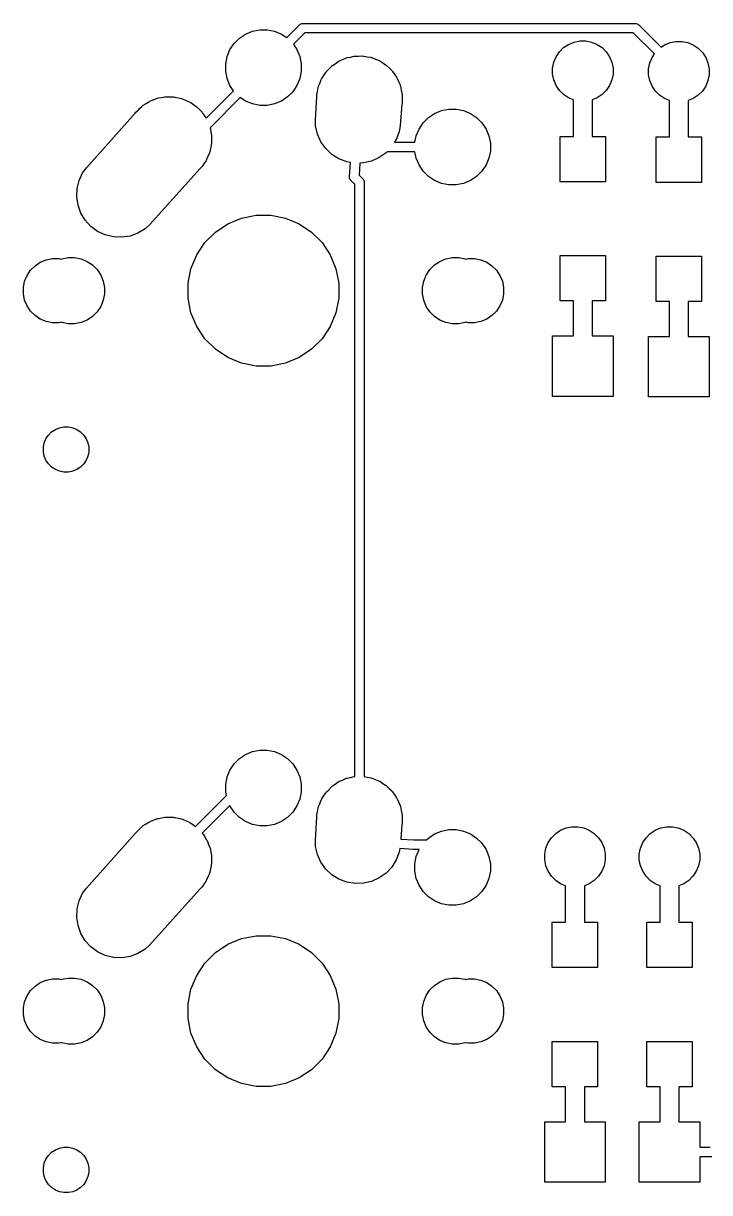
# Model space of a CAD drawing. Extents: x 53 to 306, y -113 to -54.
# Drawn here: x 112.71 to 130.86, y -109.58 to -78.66 of the extents above; entities that cross this region are included whole.
import ezdxf

# ---------------------------------------------------------------- set-up
doc = ezdxf.new("R2010")
doc.units = 0
doc.layers.add('BLACK', color=7, linetype='CONTINUOUS')

msp = doc.modelspace()

# ---------------------------------------------------------------- linework, layer by layer
at = {"layer": 'BLACK', "linetype": 'CONTINUOUS'}
for p, q in [((118.77, -78.8634), (118.964, -78.825)), ((118.964, -78.825), (119.16, -78.825)), ((119.16, -78.825), (119.354, -78.8634)), ((119.677, -79.0332), (120.012, -78.6984)), ((120.012, -78.6984), (120.016, -78.6937)), ((120.016, -78.6937), (120.035, -78.6781)), ((120.035, -78.6781), (120.056, -78.6665)), ((120.056, -78.6665), (120.08, -78.6593)), ((120.08, -78.6593), (120.098, -78.6575)), ((120.098, -78.6575), (120.105, -78.6569)), ((120.098, -78.6575), (120.098, -78.6575)), ((120.105, -78.6569), (120.111, -78.6575)), ((120.111, -78.6575), (128.888, -78.6575)), ((128.888, -78.6575), (128.894, -78.6569)), ((128.894, -78.6569), (128.901, -78.6575)), ((128.901, -78.6575), (128.901, -78.6575)), ((128.901, -78.6575), (128.919, -78.6593)), ((128.919, -78.6593), (128.943, -78.6665)), ((128.943, -78.6665), (128.964, -78.6781)), ((128.964, -78.6781), (128.983, -78.6937)), ((128.983, -78.6937), (128.987, -78.6985)), ((128.987, -78.6985), (129.577, -79.2884)), ((118.285, -79.1875), (118.425, -79.0482)), ((118.425, -79.0482), (118.588, -78.9388)), ((118.588, -78.9388), (118.77, -78.8634)), ((119.354, -78.8634), (119.536, -78.9388)), ((119.536, -78.9388), (119.677, -79.0332)), ((120.156, -78.9075), (119.854, -79.21)), ((128.843, -78.9075), (120.156, -78.9075)), ((127.275, -79.1507), (127.429, -79.12)), ((127.429, -79.12), (127.587, -79.12)), ((127.587, -79.12), (127.741, -79.1507)), ((129.4, -79.4652), (128.843, -78.9075)), ((129.815, -79.1667), (129.969, -79.136)), ((129.969, -79.136), (130.127, -79.136)), ((130.127, -79.136), (130.281, -79.1667)), ((118.1, -79.5333), (118.176, -79.3513)), ((118.176, -79.3513), (118.285, -79.1875)), ((119.854, -79.21), (119.948, -79.3513)), ((119.948, -79.3513), (120.024, -79.5333)), ((126.799, -79.5411), (126.887, -79.41)), ((126.887, -79.41), (126.998, -79.2986)), ((126.998, -79.2986), (127.129, -79.211)), ((127.129, -79.211), (127.275, -79.1507)), ((127.741, -79.1507), (127.887, -79.211)), ((127.887, -79.211), (128.018, -79.2986)), ((128.018, -79.2986), (128.129, -79.41)), ((128.129, -79.41), (128.217, -79.5411)), ((129.577, -79.2884), (129.669, -79.227)), ((129.669, -79.227), (129.815, -79.1667)), ((130.281, -79.1667), (130.427, -79.227)), ((130.427, -79.227), (130.558, -79.3146)), ((130.558, -79.3146), (130.669, -79.426)), ((130.669, -79.426), (130.757, -79.5571)), ((118.062, -79.7265), (118.1, -79.5333)), ((118.062, -79.9235), (118.062, -79.7265)), ((120.024, -79.5333), (120.062, -79.7265)), ((120.062, -79.7265), (120.062, -79.9235)), ((120.885, -79.7712), (120.955, -79.7244)), ((120.955, -79.7244), (121.039, -79.6645)), ((121.039, -79.6645), (121.056, -79.6568)), ((121.056, -79.6568), (121.069, -79.648)), ((121.069, -79.648), (121.149, -79.6149)), ((121.149, -79.6149), (121.241, -79.5736)), ((121.241, -79.5736), (121.259, -79.5695)), ((121.259, -79.5695), (121.274, -79.5632)), ((121.274, -79.5632), (121.362, -79.5458)), ((121.362, -79.5458), (121.457, -79.5238)), ((121.457, -79.5238), (121.475, -79.5233)), ((121.475, -79.5233), (121.491, -79.52)), ((121.491, -79.52), (121.584, -79.52)), ((121.584, -79.52), (121.678, -79.5171)), ((121.678, -79.5171), (121.695, -79.52)), ((121.695, -79.52), (121.713, -79.52)), ((121.713, -79.52), (121.806, -79.5386)), ((121.806, -79.5386), (121.897, -79.5538)), ((121.897, -79.5538), (121.913, -79.5597)), ((121.913, -79.5597), (121.93, -79.5632)), ((121.93, -79.5632), (122.021, -79.6009)), ((122.021, -79.6009), (122.104, -79.6324)), ((122.104, -79.6324), (122.118, -79.641)), ((122.118, -79.641), (122.135, -79.648)), ((122.135, -79.648), (122.219, -79.7042)), ((122.219, -79.7042), (122.292, -79.7499)), ((122.292, -79.7499), (122.303, -79.7607)), ((122.303, -79.7607), (122.319, -79.7712)), ((126.708, -79.8412), (126.739, -79.6866)), ((126.739, -79.6866), (126.799, -79.5411)), ((128.217, -79.5411), (128.277, -79.6866)), ((128.277, -79.6866), (128.308, -79.8412)), ((129.248, -79.8572), (129.279, -79.7026)), ((129.279, -79.7026), (129.339, -79.5571)), ((129.339, -79.5571), (129.4, -79.4652)), ((130.757, -79.5571), (130.817, -79.7026)), ((130.817, -79.7026), (130.848, -79.8572)), ((118.1, -80.1167), (118.062, -79.9235)), ((120.062, -79.9235), (120.024, -80.1167)), ((120.605, -80.1121), (120.65, -80.0452)), ((120.65, -80.0452), (120.707, -79.9545)), ((120.707, -79.9545), (120.72, -79.9403)), ((120.72, -79.9403), (120.728, -79.9279)), ((120.728, -79.9279), (120.786, -79.8698)), ((120.786, -79.8698), (120.858, -79.7931)), ((120.858, -79.7931), (120.874, -79.782)), ((120.874, -79.782), (120.885, -79.7712)), ((122.319, -79.7712), (122.392, -79.8444)), ((122.392, -79.8444), (122.453, -79.9018)), ((122.453, -79.9018), (122.462, -79.9143)), ((122.462, -79.9143), (122.476, -79.9279)), ((122.476, -79.9279), (122.535, -80.0157)), ((122.535, -80.0157), (122.582, -80.0823)), ((126.708, -79.9988), (126.708, -79.8412)), ((126.739, -80.1534), (126.708, -79.9988)), ((128.308, -79.9988), (128.277, -80.1534)), ((128.308, -79.8412), (128.308, -79.9988)), ((129.248, -80.0148), (129.248, -79.8572)), ((129.279, -80.1694), (129.248, -80.0148)), ((130.848, -80.0148), (130.817, -80.1694)), ((130.848, -79.8572), (130.848, -80.0148)), ((118.176, -80.2987), (118.1, -80.1167)), ((118.27, -80.44), (118.176, -80.2987)), ((119.948, -80.2987), (119.839, -80.4625)), ((120.024, -80.1167), (119.948, -80.2987)), ((120.492, -80.457), (120.51, -80.3495)), ((120.51, -80.3495), (120.517, -80.331)), ((120.517, -80.331), (120.52, -80.3169)), ((120.52, -80.3169), (120.551, -80.2436)), ((120.551, -80.2436), (120.589, -80.1423)), ((120.589, -80.1423), (120.599, -80.1256)), ((120.599, -80.1256), (120.605, -80.1121)), ((122.582, -80.0823), (122.588, -80.0959)), ((122.588, -80.0959), (122.599, -80.1121)), ((122.599, -80.1121), (122.64, -80.2113)), ((122.64, -80.2113), (122.673, -80.2844)), ((122.673, -80.2844), (122.676, -80.2986)), ((122.676, -80.2986), (122.684, -80.3169)), ((122.684, -80.3169), (122.705, -80.4233)), ((126.799, -80.2989), (126.739, -80.1534)), ((126.887, -80.43), (126.799, -80.2989)), ((128.217, -80.2989), (128.129, -80.43)), ((128.277, -80.1534), (128.217, -80.2989)), ((129.339, -80.3149), (129.279, -80.1694)), ((129.427, -80.446), (129.339, -80.3149)), ((130.757, -80.3149), (130.669, -80.446)), ((130.817, -80.1694), (130.757, -80.3149)), ((116.074, -80.7055), (116.155, -80.6761)), ((116.155, -80.6761), (116.234, -80.6432)), ((116.234, -80.6432), (116.258, -80.6384)), ((116.258, -80.6384), (116.282, -80.6298)), ((116.282, -80.6298), (116.367, -80.6167)), ((116.367, -80.6167), (116.451, -80.6)), ((116.451, -80.6), (116.476, -80.6)), ((116.476, -80.6), (116.501, -80.5962)), ((116.501, -80.5962), (116.587, -80.6)), ((116.587, -80.6), (116.673, -80.6)), ((116.673, -80.6), (116.697, -80.6049)), ((116.697, -80.6049), (116.722, -80.606)), ((116.722, -80.606), (116.806, -80.6265)), ((116.806, -80.6265), (116.89, -80.6432)), ((116.89, -80.6432), (116.913, -80.6528)), ((116.913, -80.6528), (116.937, -80.6587)), ((116.937, -80.6587), (117.015, -80.6951)), ((117.015, -80.6951), (117.095, -80.728)), ((117.543, -81.1676), (118.27, -80.44)), ((118.447, -80.6168), (117.648, -81.4162)), ((118.588, -80.7112), (118.447, -80.6168)), ((119.699, -80.6018), (119.536, -80.7112)), ((119.839, -80.4625), (119.699, -80.6018)), ((120.436, -81.2036), (120.477, -80.6)), ((120.477, -80.5342), (120.492, -80.457)), ((120.477, -80.6), (120.477, -80.5342)), ((122.705, -80.4233), (122.723, -80.5003)), ((122.723, -80.5003), (122.723, -80.5147)), ((122.723, -80.5147), (122.727, -80.5342)), ((122.727, -80.5342), (122.727, -80.6433)), ((122.727, -80.6433), (122.728, -80.6663)), ((122.728, -80.6663), (122.727, -80.6765)), ((122.727, -80.6765), (122.727, -80.7558)), ((126.998, -80.5414), (126.887, -80.43)), ((127.129, -80.629), (126.998, -80.5414)), ((127.258, -80.6824), (127.129, -80.629)), ((127.258, -81.645), (127.258, -80.6824)), ((127.887, -80.629), (127.758, -80.6824)), ((127.758, -80.6824), (127.758, -81.645)), ((128.018, -80.5414), (127.887, -80.629)), ((128.129, -80.43), (128.018, -80.5414)), ((129.538, -80.5574), (129.427, -80.446)), ((129.669, -80.645), (129.538, -80.5574)), ((129.798, -80.6984), (129.669, -80.645)), ((130.427, -80.645), (130.298, -80.6984)), ((130.558, -80.5574), (130.427, -80.645)), ((130.669, -80.446), (130.558, -80.5574)), ((115.688, -81.0079), (115.745, -80.9512)), ((115.745, -80.9512), (115.762, -80.9325)), ((115.762, -80.9325), (115.784, -80.9118)), ((115.784, -80.9118), (115.845, -80.8512)), ((115.845, -80.8512), (115.866, -80.8373)), ((115.866, -80.8373), (115.884, -80.8204)), ((115.884, -80.8204), (115.958, -80.7757)), ((115.958, -80.7757), (116.029, -80.728)), ((116.029, -80.728), (116.052, -80.7185)), ((116.052, -80.7185), (116.074, -80.7055)), ((117.095, -80.728), (117.116, -80.7419)), ((117.116, -80.7419), (117.138, -80.7525)), ((117.138, -80.7525), (117.208, -80.8034)), ((117.208, -80.8034), (117.279, -80.8512)), ((117.279, -80.8512), (117.297, -80.8688)), ((117.297, -80.8688), (117.317, -80.8836)), ((117.317, -80.8836), (117.375, -80.947)), ((117.375, -80.947), (117.436, -81.0079)), ((118.77, -80.7866), (118.588, -80.7112)), ((118.964, -80.825), (118.77, -80.7866)), ((119.16, -80.825), (118.964, -80.825)), ((119.354, -80.7866), (119.16, -80.825)), ((119.536, -80.7112), (119.354, -80.7866)), ((122.719, -80.7971), (122.681, -81.3567)), ((122.727, -80.7558), (122.719, -80.7971)), ((123.588, -81.0388), (123.77, -80.9634)), ((123.77, -80.9634), (123.964, -80.925)), ((123.964, -80.925), (124.16, -80.925)), ((124.16, -80.925), (124.354, -80.9634)), ((124.354, -80.9634), (124.536, -81.0388)), ((129.798, -81.661), (129.798, -80.6984)), ((130.298, -80.6984), (130.298, -81.661)), ((114.378, -82.4748), (115.671, -81.0333)), ((115.671, -81.0333), (115.688, -81.0079)), ((117.436, -81.0079), (117.45, -81.0286)), ((117.45, -81.0286), (117.467, -81.047)), ((117.467, -81.047), (117.511, -81.1205)), ((117.511, -81.1205), (117.543, -81.1676)), ((120.441, -81.3696), (120.436, -81.2036)), ((123.176, -81.4513), (123.285, -81.2875)), ((123.285, -81.2875), (123.425, -81.1482)), ((123.425, -81.1482), (123.588, -81.0388)), ((124.536, -81.0388), (124.699, -81.1482)), ((124.699, -81.1482), (124.839, -81.2875)), ((124.839, -81.2875), (124.948, -81.4513)), ((117.648, -81.4162), (117.649, -81.4214)), ((117.649, -81.4214), (117.657, -81.4448)), ((117.657, -81.4448), (117.67, -81.5296)), ((117.67, -81.5296), (117.687, -81.6142)), ((117.687, -81.6142), (117.687, -81.6392)), ((120.491, -81.5856), (120.441, -81.3696)), ((120.582, -81.7877), (120.491, -81.5856)), ((122.653, -81.5204), (122.575, -81.7276)), ((122.681, -81.3567), (122.653, -81.5204)), ((123.1, -81.6333), (123.176, -81.4513)), ((124.948, -81.4513), (125.024, -81.6333)), ((117.681, -81.8852), (117.661, -81.9685)), ((117.682, -81.8604), (117.681, -81.8852)), ((117.687, -81.8358), (117.682, -81.8604)), ((117.687, -81.6392), (117.691, -81.6639)), ((117.691, -81.6639), (117.687, -81.7495)), ((117.687, -81.7495), (117.687, -81.8358)), ((120.71, -81.9681), (120.582, -81.7877)), ((122.575, -81.7276), (122.529, -81.8)), ((122.529, -81.8), (123.067, -81.8)), ((123.067, -81.8), (123.1, -81.6333)), ((125.024, -81.6333), (125.062, -81.8265)), ((125.062, -81.8265), (125.062, -82.0235)), ((126.908, -82.845), (126.908, -81.645)), ((126.908, -81.645), (127.258, -81.645)), ((127.758, -81.645), (128.108, -81.645)), ((128.108, -81.645), (128.108, -82.845)), ((129.448, -82.861), (129.448, -81.661)), ((129.448, -81.661), (129.798, -81.661)), ((130.298, -81.661), (130.648, -81.661)), ((130.648, -81.661), (130.648, -82.861)), ((117.592, -82.1782), (117.559, -82.2579)), ((117.628, -82.1005), (117.592, -82.1782)), ((117.634, -82.0763), (117.628, -82.1005)), ((117.644, -82.0532), (117.634, -82.0763)), ((117.661, -81.9685), (117.644, -82.0532)), ((120.871, -82.12), (120.71, -81.9681)), ((121.059, -82.2376), (120.871, -82.12)), ((121.267, -82.3162), (121.059, -82.2376)), ((122.125, -82.2055), (121.923, -82.2964)), ((122.305, -82.0769), (122.125, -82.2055)), ((122.33, -82.05), (122.305, -82.0769)), ((123.067, -82.05), (122.33, -82.05)), ((123.1, -82.2167), (123.067, -82.05)), ((123.176, -82.3987), (123.1, -82.2167)), ((125.024, -82.2167), (124.948, -82.3987)), ((125.062, -82.0235), (125.024, -82.2167)), ((114.279, -82.6087), (114.378, -82.4748)), ((117.379, -82.4991), (116.052, -83.9774)), ((117.436, -82.4421), (117.379, -82.4991)), ((117.484, -82.3704), (117.436, -82.4421)), ((117.535, -82.3013), (117.484, -82.3704)), ((117.545, -82.2787), (117.535, -82.3013)), ((117.559, -82.2579), (117.545, -82.2787)), ((121.361, -82.332), (121.267, -82.3162)), ((121.336, -82.7072), (121.361, -82.332)), ((121.611, -82.349), (121.589, -82.6694)), ((121.707, -82.3462), (121.611, -82.349)), ((121.923, -82.2964), (121.707, -82.3462)), ((123.285, -82.5625), (123.176, -82.3987)), ((124.948, -82.3987), (124.839, -82.5625)), ((114.133, -83.0247), (114.186, -82.8095)), ((114.186, -82.8095), (114.279, -82.6087)), ((121.335, -82.7176), (121.336, -82.7072)), ((121.335, -82.7256), (121.335, -82.7176)), ((121.336, -82.7337), (121.335, -82.7256)), ((121.337, -82.7379), (121.336, -82.7337)), ((121.337, -82.7421), (121.337, -82.7379)), ((121.339, -82.7498), (121.337, -82.7421)), ((121.341, -82.7577), (121.339, -82.7498)), ((121.343, -82.7616), (121.341, -82.7577)), ((121.344, -82.7657), (121.343, -82.7616)), ((121.348, -82.7728), (121.344, -82.7657)), ((121.351, -82.7801), (121.348, -82.7728)), ((121.354, -82.7836), (121.351, -82.7801)), ((121.356, -82.7874), (121.354, -82.7836)), ((121.361, -82.7936), (121.356, -82.7874)), ((121.366, -82.8002), (121.361, -82.7936)), ((121.373, -82.8073), (121.366, -82.8002)), ((121.477, -82.9111), (121.373, -82.8073)), ((121.589, -82.6694), (121.686, -82.7666)), ((121.686, -82.7666), (121.691, -82.7705)), ((121.691, -82.7705), (121.695, -82.7752)), ((121.695, -82.7752), (121.706, -82.7895)), ((121.706, -82.7895), (121.715, -82.805)), ((121.715, -82.805), (121.718, -82.8112)), ((121.718, -82.8112), (121.725, -82.8348)), ((121.725, -82.8348), (121.727, -82.8532)), ((121.727, -82.8532), (121.727, -82.8532)), ((121.727, -82.8532), (121.728, -82.8593)), ((121.728, -82.8593), (121.727, -82.8654)), ((123.425, -82.7018), (123.285, -82.5625)), ((123.588, -82.8112), (123.425, -82.7018)), ((123.77, -82.8866), (123.588, -82.8112)), ((124.536, -82.8112), (124.354, -82.8866)), ((124.699, -82.7018), (124.536, -82.8112)), ((124.839, -82.5625), (124.699, -82.7018)), ((128.108, -82.845), (126.908, -82.845)), ((114.123, -83.2461), (114.133, -83.0247)), ((121.477, -98.5728), (121.477, -82.9111)), ((121.727, -82.8654), (121.727, -98.5728)), ((123.964, -82.925), (123.77, -82.8866)), ((124.16, -82.925), (123.964, -82.925)), ((124.354, -82.8866), (124.16, -82.925)), ((130.648, -82.861), (129.448, -82.861)), ((114.157, -83.4652), (114.123, -83.2461)), ((114.233, -83.6734), (114.157, -83.4652)), ((114.347, -83.863), (114.233, -83.6734)), ((118.48, -83.8077), (118.866, -83.7311)), ((118.866, -83.7311), (119.258, -83.7311)), ((119.258, -83.7311), (119.644, -83.8077)), ((114.497, -84.0264), (114.347, -83.863)), ((114.676, -84.1575), (114.497, -84.0264)), ((115.93, -84.0896), (115.74, -84.2045)), ((116.052, -83.9774), (115.93, -84.0896)), ((117.791, -84.1762), (118.118, -83.958)), ((118.118, -83.958), (118.48, -83.8077)), ((119.644, -83.8077), (120.006, -83.958)), ((120.006, -83.958), (120.333, -84.1762)), ((114.877, -84.2513), (114.676, -84.1575)), ((115.092, -84.304), (114.877, -84.2513)), ((115.313, -84.3138), (115.092, -84.304)), ((115.532, -84.2802), (115.313, -84.3138)), ((115.74, -84.2045), (115.532, -84.2802)), ((117.513, -84.454), (117.791, -84.1762)), ((120.333, -84.1762), (120.611, -84.454)), ((117.295, -84.7805), (117.513, -84.454)), ((120.611, -84.454), (120.829, -84.7805)), ((113.02, -85.0648), (113.159, -84.9717)), ((113.159, -84.9717), (113.314, -84.9077)), ((113.314, -84.9077), (113.478, -84.875)), ((113.478, -84.875), (113.646, -84.875)), ((113.646, -84.875), (113.715, -84.8887)), ((113.715, -84.8887), (113.727, -84.8836)), ((113.727, -84.8836), (113.896, -84.85)), ((113.896, -84.85), (114.068, -84.85)), ((114.068, -84.85), (114.237, -84.8836)), ((114.237, -84.8836), (114.396, -84.9496)), ((114.396, -84.9496), (114.54, -85.0453)), ((117.145, -85.1434), (117.295, -84.7805)), ((120.829, -84.7805), (120.979, -85.1434)), ((123.584, -85.0453), (123.728, -84.9496)), ((123.728, -84.9496), (123.887, -84.8836)), ((123.887, -84.8836), (124.056, -84.85)), ((124.056, -84.85), (124.228, -84.85)), ((124.228, -84.85), (124.397, -84.8836)), ((124.397, -84.8836), (124.409, -84.8887)), ((124.409, -84.8887), (124.478, -84.875)), ((124.478, -84.875), (124.646, -84.875)), ((124.646, -84.875), (124.81, -84.9077)), ((124.81, -84.9077), (124.965, -84.9717)), ((124.965, -84.9717), (125.104, -85.0648)), ((126.908, -85.995), (126.908, -84.795)), ((126.908, -84.795), (128.108, -84.795)), ((128.108, -84.795), (128.108, -85.995)), ((129.448, -86.011), (129.448, -84.811)), ((129.448, -84.811), (130.648, -84.811)), ((130.648, -84.811), (130.648, -86.011)), ((112.745, -85.4771), (112.809, -85.3224)), ((112.809, -85.3224), (112.902, -85.1832)), ((112.902, -85.1832), (113.02, -85.0648)), ((114.54, -85.0453), (114.662, -85.1672)), ((114.662, -85.1672), (114.757, -85.3105)), ((114.757, -85.3105), (114.823, -85.4698)), ((117.068, -85.5286), (117.145, -85.1434)), ((120.979, -85.1434), (121.056, -85.5286)), ((123.301, -85.4698), (123.367, -85.3105)), ((123.367, -85.3105), (123.462, -85.1672)), ((123.462, -85.1672), (123.584, -85.0453)), ((125.104, -85.0648), (125.222, -85.1832)), ((125.222, -85.1832), (125.315, -85.3224)), ((125.315, -85.3224), (125.379, -85.4771)), ((112.712, -85.6413), (112.745, -85.4771)), ((112.712, -85.8087), (112.712, -85.6413)), ((114.823, -85.4698), (114.857, -85.6388)), ((114.857, -85.6388), (114.857, -85.8112)), ((117.068, -85.9214), (117.068, -85.5286)), ((121.056, -85.5286), (121.056, -85.9214)), ((123.267, -85.6388), (123.301, -85.4698)), ((123.267, -85.8112), (123.267, -85.6388)), ((125.379, -85.4771), (125.412, -85.6413)), ((125.412, -85.6413), (125.412, -85.8087)), ((112.745, -85.9729), (112.712, -85.8087)), ((114.857, -85.8112), (114.823, -85.9802)), ((117.145, -86.3066), (117.068, -85.9214)), ((121.056, -85.9214), (120.979, -86.3066)), ((123.301, -85.9802), (123.267, -85.8112)), ((125.412, -85.8087), (125.379, -85.9729)), ((112.809, -86.1276), (112.745, -85.9729)), ((112.902, -86.2668), (112.809, -86.1276)), ((114.757, -86.1395), (114.662, -86.2828)), ((114.823, -85.9802), (114.757, -86.1395)), ((123.367, -86.1395), (123.301, -85.9802)), ((123.462, -86.2828), (123.367, -86.1395)), ((125.315, -86.1276), (125.222, -86.2668)), ((125.379, -85.9729), (125.315, -86.1276)), ((127.258, -85.995), (126.908, -85.995)), ((127.258, -86.92), (127.258, -85.995)), ((128.108, -85.995), (127.758, -85.995)), ((127.758, -85.995), (127.758, -86.92)), ((129.798, -86.011), (129.448, -86.011)), ((129.798, -86.936), (129.798, -86.011)), ((130.648, -86.011), (130.298, -86.011)), ((130.298, -86.011), (130.298, -86.936)), ((113.02, -86.3852), (112.902, -86.2668)), ((113.159, -86.4783), (113.02, -86.3852)), ((113.314, -86.5423), (113.159, -86.4783)), ((113.478, -86.575), (113.314, -86.5423)), ((113.715, -86.5613), (113.646, -86.575)), ((113.727, -86.5664), (113.715, -86.5613)), ((113.896, -86.6), (113.727, -86.5664)), ((114.237, -86.5664), (114.068, -86.6)), ((114.396, -86.5004), (114.237, -86.5664)), ((114.54, -86.4047), (114.396, -86.5004)), ((114.662, -86.2828), (114.54, -86.4047)), ((117.295, -86.6695), (117.145, -86.3066)), ((120.979, -86.3066), (120.829, -86.6695)), ((123.584, -86.4047), (123.462, -86.2828)), ((123.728, -86.5004), (123.584, -86.4047)), ((123.887, -86.5664), (123.728, -86.5004)), ((124.056, -86.6), (123.887, -86.5664)), ((124.397, -86.5664), (124.228, -86.6)), ((124.409, -86.5613), (124.397, -86.5664)), ((124.478, -86.575), (124.409, -86.5613)), ((124.81, -86.5423), (124.646, -86.575)), ((124.965, -86.4783), (124.81, -86.5423)), ((125.104, -86.3852), (124.965, -86.4783)), ((125.222, -86.2668), (125.104, -86.3852)), ((113.646, -86.575), (113.478, -86.575)), ((114.068, -86.6), (113.896, -86.6)), ((117.513, -86.996), (117.295, -86.6695)), ((120.829, -86.6695), (120.611, -86.996)), ((124.228, -86.6), (124.056, -86.6)), ((124.646, -86.575), (124.478, -86.575)), ((117.791, -87.2738), (117.513, -86.996)), ((120.611, -86.996), (120.333, -87.2738)), ((126.708, -88.52), (126.708, -86.92)), ((126.708, -86.92), (127.258, -86.92)), ((127.758, -86.92), (128.308, -86.92)), ((128.308, -86.92), (128.308, -88.52)), ((129.248, -88.536), (129.248, -86.936)), ((129.248, -86.936), (129.798, -86.936)), ((130.298, -86.936), (130.848, -86.936)), ((130.848, -86.936), (130.848, -88.536)), ((118.118, -87.492), (117.791, -87.2738)), ((118.48, -87.6423), (118.118, -87.492)), ((120.006, -87.492), (119.644, -87.6423)), ((120.333, -87.2738), (120.006, -87.492)), ((118.866, -87.7189), (118.48, -87.6423)), ((119.258, -87.7189), (118.866, -87.7189)), ((119.644, -87.6423), (119.258, -87.7189)), ((128.308, -88.52), (126.708, -88.52)), ((130.848, -88.536), (129.248, -88.536)), ((113.558, -89.3933), (113.667, -89.3481)), ((113.667, -89.3481), (113.783, -89.325)), ((113.783, -89.325), (113.901, -89.325)), ((113.901, -89.325), (114.017, -89.3481)), ((114.017, -89.3481), (114.126, -89.3933)), ((113.265, -89.75), (113.31, -89.6408)), ((113.31, -89.6408), (113.376, -89.5425)), ((113.376, -89.5425), (113.46, -89.459)), ((113.46, -89.459), (113.558, -89.3933)), ((114.126, -89.3933), (114.224, -89.459)), ((114.224, -89.459), (114.308, -89.5425)), ((114.308, -89.5425), (114.374, -89.6408)), ((114.374, -89.6408), (114.419, -89.75)), ((113.242, -89.8659), (113.265, -89.75)), ((113.242, -89.9841), (113.242, -89.8659)), ((114.419, -89.75), (114.442, -89.8659)), ((114.442, -89.8659), (114.442, -89.9841)), ((113.265, -90.1), (113.242, -89.9841)), ((113.31, -90.2092), (113.265, -90.1)), ((113.376, -90.3075), (113.31, -90.2092)), ((114.374, -90.2092), (114.308, -90.3075)), ((114.419, -90.1), (114.374, -90.2092)), ((114.442, -89.9841), (114.419, -90.1)), ((113.46, -90.391), (113.376, -90.3075)), ((113.558, -90.4567), (113.46, -90.391)), ((113.667, -90.5019), (113.558, -90.4567)), ((113.783, -90.525), (113.667, -90.5019)), ((113.901, -90.525), (113.783, -90.525)), ((114.017, -90.5019), (113.901, -90.525)), ((114.126, -90.4567), (114.017, -90.5019)), ((114.224, -90.391), (114.126, -90.4567)), ((114.308, -90.3075), (114.224, -90.391)), ((118.425, -98.0982), (118.588, -97.9888)), ((118.588, -97.9888), (118.77, -97.9134)), ((118.77, -97.9134), (118.964, -97.875)), ((118.964, -97.875), (119.16, -97.875)), ((119.16, -97.875), (119.354, -97.9134)), ((119.354, -97.9134), (119.536, -97.9888)), ((119.536, -97.9888), (119.699, -98.0982)), ((118.176, -98.4013), (118.285, -98.2375)), ((118.285, -98.2375), (118.425, -98.0982)), ((119.699, -98.0982), (119.839, -98.2375)), ((119.839, -98.2375), (119.948, -98.4013)), ((118.062, -98.7765), (118.1, -98.5833)), ((118.1, -98.5833), (118.176, -98.4013)), ((119.948, -98.4013), (120.024, -98.5833)), ((120.024, -98.5833), (120.062, -98.7765)), ((121.149, -98.6649), (121.241, -98.6236)), ((121.241, -98.6236), (121.259, -98.6195)), ((121.259, -98.6195), (121.274, -98.6132)), ((121.274, -98.6132), (121.362, -98.5958)), ((121.362, -98.5958), (121.457, -98.5738)), ((121.457, -98.5738), (121.475, -98.5733)), ((121.475, -98.5733), (121.477, -98.5728)), ((121.727, -98.5728), (121.806, -98.5886)), ((121.806, -98.5886), (121.897, -98.6038)), ((121.897, -98.6038), (121.913, -98.6097)), ((121.913, -98.6097), (121.93, -98.6132)), ((121.93, -98.6132), (122.021, -98.6509)), ((118.062, -98.9735), (118.062, -98.7765)), ((120.062, -98.7765), (120.062, -98.9735)), ((120.728, -98.9779), (120.786, -98.9198)), ((120.786, -98.9198), (120.858, -98.8431)), ((120.858, -98.8431), (120.874, -98.832)), ((120.874, -98.832), (120.885, -98.8212)), ((120.885, -98.8212), (120.955, -98.7744)), ((120.955, -98.7744), (121.039, -98.7145)), ((121.039, -98.7145), (121.056, -98.7068)), ((121.056, -98.7068), (121.069, -98.698)), ((121.069, -98.698), (121.149, -98.6649)), ((122.021, -98.6509), (122.104, -98.6824)), ((122.104, -98.6824), (122.118, -98.691)), ((122.118, -98.691), (122.135, -98.698)), ((122.135, -98.698), (122.219, -98.7542)), ((122.219, -98.7542), (122.292, -98.7999)), ((122.292, -98.7999), (122.303, -98.8107)), ((122.303, -98.8107), (122.319, -98.8212)), ((122.319, -98.8212), (122.392, -98.8944)), ((122.392, -98.8944), (122.453, -98.9518)), ((117.267, -99.8931), (118.083, -99.0775)), ((118.083, -99.0775), (118.062, -98.9735)), ((120.024, -99.1667), (119.948, -99.3487)), ((120.062, -98.9735), (120.024, -99.1667)), ((120.551, -99.2936), (120.589, -99.1923)), ((120.589, -99.1923), (120.599, -99.1756)), ((120.599, -99.1756), (120.605, -99.1621)), ((120.605, -99.1621), (120.65, -99.0952)), ((120.65, -99.0952), (120.707, -99.0045)), ((120.707, -99.0045), (120.72, -98.9903)), ((120.72, -98.9903), (120.728, -98.9779)), ((122.453, -98.9518), (122.462, -98.9643)), ((122.462, -98.9643), (122.476, -98.9779)), ((122.476, -98.9779), (122.535, -99.0657)), ((122.535, -99.0657), (122.582, -99.1323)), ((122.582, -99.1323), (122.588, -99.1459)), ((122.588, -99.1459), (122.599, -99.1621)), ((122.599, -99.1621), (122.64, -99.2613)), ((118.173, -99.3411), (117.444, -100.07)), ((118.176, -99.3487), (118.173, -99.3411)), ((118.285, -99.5125), (118.176, -99.3487)), ((118.425, -99.6518), (118.285, -99.5125)), ((119.839, -99.5125), (119.699, -99.6518)), ((119.948, -99.3487), (119.839, -99.5125)), ((120.477, -99.5842), (120.492, -99.507)), ((120.492, -99.507), (120.51, -99.3995)), ((120.51, -99.3995), (120.517, -99.381)), ((120.517, -99.381), (120.52, -99.3668)), ((120.52, -99.3668), (120.551, -99.2936)), ((122.64, -99.2613), (122.673, -99.3344)), ((122.673, -99.3344), (122.676, -99.3486)), ((122.676, -99.3486), (122.684, -99.3668)), ((122.684, -99.3668), (122.705, -99.4732)), ((122.705, -99.4732), (122.723, -99.5503)), ((122.723, -99.5503), (122.723, -99.5647)), ((115.884, -99.8704), (115.958, -99.8257)), ((115.958, -99.8257), (116.029, -99.778)), ((116.029, -99.778), (116.052, -99.7685)), ((116.052, -99.7685), (116.074, -99.7555)), ((116.074, -99.7555), (116.155, -99.7261)), ((116.155, -99.7261), (116.234, -99.6932)), ((116.234, -99.6932), (116.258, -99.6884)), ((116.258, -99.6884), (116.282, -99.6798)), ((116.282, -99.6798), (116.367, -99.6667)), ((116.367, -99.6667), (116.451, -99.65)), ((116.451, -99.65), (116.476, -99.65)), ((116.476, -99.65), (116.501, -99.6462)), ((116.501, -99.6462), (116.587, -99.65)), ((116.587, -99.65), (116.673, -99.65)), ((116.673, -99.65), (116.697, -99.6549)), ((116.697, -99.6549), (116.722, -99.656)), ((116.722, -99.656), (116.806, -99.6765)), ((116.806, -99.6765), (116.89, -99.6932)), ((116.89, -99.6932), (116.913, -99.7028)), ((116.913, -99.7028), (116.937, -99.7087)), ((116.937, -99.7087), (117.015, -99.7451)), ((117.015, -99.7451), (117.095, -99.778)), ((117.095, -99.778), (117.116, -99.7919)), ((117.116, -99.7919), (117.138, -99.8025)), ((117.138, -99.8025), (117.208, -99.8534)), ((117.208, -99.8534), (117.267, -99.8931)), ((118.588, -99.7612), (118.425, -99.6518)), ((118.77, -99.8366), (118.588, -99.7612)), ((118.964, -99.875), (118.77, -99.8366)), ((119.354, -99.8366), (119.16, -99.875)), ((119.536, -99.7612), (119.354, -99.8366)), ((119.699, -99.6518), (119.536, -99.7612)), ((120.436, -100.254), (120.477, -99.65)), ((120.477, -99.65), (120.477, -99.5842)), ((122.719, -99.8471), (122.693, -100.227)), ((122.727, -99.8058), (122.719, -99.8471)), ((122.723, -99.5647), (122.727, -99.5842)), ((122.727, -99.5842), (122.727, -99.6933)), ((122.727, -99.6933), (122.728, -99.7163)), ((122.728, -99.7163), (122.727, -99.7265)), ((122.727, -99.7265), (122.727, -99.8058)), ((114.378, -101.525), (115.671, -100.083)), ((115.671, -100.083), (115.688, -100.058)), ((115.688, -100.058), (115.745, -100.001)), ((115.745, -100.001), (115.762, -99.9825)), ((115.762, -99.9825), (115.784, -99.9618)), ((115.784, -99.9618), (115.845, -99.9012)), ((115.845, -99.9012), (115.866, -99.8873)), ((115.866, -99.8873), (115.884, -99.8704)), ((117.444, -100.07), (117.45, -100.079)), ((117.45, -100.079), (117.467, -100.097)), ((117.467, -100.097), (117.511, -100.171)), ((117.511, -100.171), (117.559, -100.242)), ((119.16, -99.875), (118.964, -99.875)), ((123.425, -100.198), (123.588, -100.089)), ((123.588, -100.089), (123.77, -100.013)), ((123.77, -100.013), (123.964, -99.975)), ((123.964, -99.975), (124.16, -99.975)), ((124.16, -99.975), (124.354, -100.013)), ((124.354, -100.013), (124.536, -100.089)), ((124.536, -100.089), (124.699, -100.198)), ((126.679, -100.19), (126.79, -100.079)), ((126.79, -100.079), (126.921, -99.991)), ((126.921, -99.991), (127.067, -99.9307)), ((127.067, -99.9307), (127.221, -99.9)), ((127.221, -99.9), (127.379, -99.9)), ((127.379, -99.9), (127.533, -99.9307)), ((127.533, -99.9307), (127.679, -99.991)), ((127.679, -99.991), (127.81, -100.079)), ((127.81, -100.079), (127.921, -100.19)), ((129.179, -100.19), (129.29, -100.079)), ((129.29, -100.079), (129.421, -99.991)), ((129.421, -99.991), (129.567, -99.9307)), ((129.567, -99.9307), (129.721, -99.9)), ((129.721, -99.9), (129.879, -99.9)), ((129.879, -99.9), (130.033, -99.9307)), ((130.033, -99.9307), (130.179, -99.991)), ((130.179, -99.991), (130.31, -100.079)), ((130.31, -100.079), (130.421, -100.19)), ((117.559, -100.242), (117.569, -100.265)), ((117.569, -100.265), (117.581, -100.287)), ((117.581, -100.287), (117.611, -100.367)), ((117.611, -100.367), (117.644, -100.447)), ((117.644, -100.447), (117.649, -100.471)), ((117.649, -100.471), (117.657, -100.495)), ((120.441, -100.42), (120.436, -100.254)), ((120.491, -100.636), (120.441, -100.42)), ((122.669, -100.476), (122.653, -100.57)), ((123.025, -100.5), (122.669, -100.476)), ((122.693, -100.227), (123.04, -100.25)), ((123.04, -100.25), (123.372, -100.25)), ((123.372, -100.25), (123.425, -100.198)), ((124.699, -100.198), (124.839, -100.338)), ((124.839, -100.338), (124.948, -100.501)), ((126.5, -100.621), (126.531, -100.467)), ((126.531, -100.467), (126.591, -100.321)), ((126.591, -100.321), (126.679, -100.19)), ((127.921, -100.19), (128.009, -100.321)), ((128.009, -100.321), (128.069, -100.467)), ((128.069, -100.467), (128.1, -100.621)), ((129, -100.621), (129.031, -100.467)), ((129.031, -100.467), (129.091, -100.321)), ((129.091, -100.321), (129.179, -100.19)), ((130.421, -100.19), (130.509, -100.321)), ((130.509, -100.321), (130.569, -100.467)), ((130.569, -100.467), (130.6, -100.621)), ((117.657, -100.495), (117.67, -100.58)), ((117.67, -100.58), (117.687, -100.664)), ((117.687, -100.664), (117.687, -100.689)), ((117.687, -100.689), (117.691, -100.714)), ((117.691, -100.714), (117.687, -100.8)), ((120.582, -100.838), (120.491, -100.636)), ((122.575, -100.778), (122.457, -100.966)), ((122.653, -100.57), (122.575, -100.778)), ((123.029, -100.5), (123.025, -100.5)), ((123.031, -100.5), (123.029, -100.5)), ((123.033, -100.501), (123.031, -100.5)), ((123.037, -100.5), (123.033, -100.501)), ((123.176, -100.5), (123.037, -100.5)), ((123.062, -100.877), (123.1, -100.683)), ((123.1, -100.683), (123.176, -100.501)), ((123.176, -100.501), (123.176, -100.5)), ((124.948, -100.501), (125.024, -100.683)), ((125.024, -100.683), (125.062, -100.877)), ((126.5, -100.779), (126.5, -100.621)), ((126.531, -100.933), (126.5, -100.779)), ((128.1, -100.779), (128.069, -100.933)), ((128.1, -100.621), (128.1, -100.779)), ((129, -100.779), (129, -100.621)), ((129.031, -100.933), (129, -100.779)), ((130.6, -100.779), (130.569, -100.933)), ((130.6, -100.621), (130.6, -100.779)), ((117.661, -101.019), (117.644, -101.103)), ((117.681, -100.935), (117.661, -101.019)), ((117.682, -100.91), (117.681, -100.935)), ((117.687, -100.886), (117.682, -100.91)), ((117.687, -100.8), (117.687, -100.886)), ((120.71, -101.018), (120.582, -100.838)), ((120.871, -101.17), (120.71, -101.018)), ((122.457, -100.966), (122.305, -101.127)), ((123.062, -101.073), (123.062, -100.877)), ((123.1, -101.267), (123.062, -101.073)), ((125.062, -101.073), (125.024, -101.267)), ((125.062, -100.877), (125.062, -101.073)), ((126.591, -101.079), (126.531, -100.933)), ((126.679, -101.21), (126.591, -101.079)), ((128.009, -101.079), (127.921, -101.21)), ((128.069, -100.933), (128.009, -101.079)), ((129.091, -101.079), (129.031, -100.933)), ((129.179, -101.21), (129.091, -101.079)), ((130.509, -101.079), (130.421, -101.21)), ((130.569, -100.933), (130.509, -101.079)), ((117.535, -101.351), (117.484, -101.42)), ((117.545, -101.329), (117.535, -101.351)), ((117.559, -101.308), (117.545, -101.329)), ((117.592, -101.228), (117.559, -101.308)), ((117.628, -101.15), (117.592, -101.228)), ((117.634, -101.126), (117.628, -101.15)), ((117.644, -101.103), (117.634, -101.126)), ((121.059, -101.288), (120.871, -101.17)), ((121.267, -101.366), (121.059, -101.288)), ((121.485, -101.403), (121.267, -101.366)), ((121.707, -101.396), (121.485, -101.403)), ((121.923, -101.346), (121.707, -101.396)), ((122.125, -101.255), (121.923, -101.346)), ((122.305, -101.127), (122.125, -101.255)), ((123.176, -101.449), (123.1, -101.267)), ((125.024, -101.267), (124.948, -101.449)), ((126.79, -101.321), (126.679, -101.21)), ((126.921, -101.409), (126.79, -101.321)), ((127.05, -101.462), (126.921, -101.409)), ((127.679, -101.409), (127.55, -101.462)), ((127.81, -101.321), (127.679, -101.409)), ((127.921, -101.21), (127.81, -101.321)), ((129.29, -101.321), (129.179, -101.21)), ((129.421, -101.409), (129.29, -101.321)), ((129.55, -101.462), (129.421, -101.409)), ((130.179, -101.409), (130.05, -101.462)), ((130.31, -101.321), (130.179, -101.409)), ((130.421, -101.21), (130.31, -101.321)), ((114.186, -101.86), (114.279, -101.659)), ((114.279, -101.659), (114.378, -101.525)), ((117.379, -101.549), (116.052, -103.027)), ((117.436, -101.492), (117.379, -101.549)), ((117.484, -101.42), (117.436, -101.492)), ((123.285, -101.612), (123.176, -101.449)), ((123.425, -101.752), (123.285, -101.612)), ((124.839, -101.612), (124.699, -101.752)), ((124.948, -101.449), (124.839, -101.612)), ((127.05, -102.425), (127.05, -101.462)), ((127.55, -101.462), (127.55, -102.425)), ((129.55, -102.425), (129.55, -101.462)), ((130.05, -101.462), (130.05, -102.425)), ((114.133, -102.075), (114.186, -101.86)), ((123.588, -101.861), (123.425, -101.752)), ((123.77, -101.937), (123.588, -101.861)), ((123.964, -101.975), (123.77, -101.937)), ((124.16, -101.975), (123.964, -101.975)), ((124.354, -101.937), (124.16, -101.975)), ((124.536, -101.861), (124.354, -101.937)), ((124.699, -101.752), (124.536, -101.861)), ((114.123, -102.296), (114.133, -102.075)), ((114.157, -102.515), (114.123, -102.296)), ((114.233, -102.723), (114.157, -102.515)), ((126.7, -103.625), (126.7, -102.425)), ((126.7, -102.425), (127.05, -102.425)), ((127.55, -102.425), (127.9, -102.425)), ((127.9, -102.425), (127.9, -103.625)), ((129.2, -103.625), (129.2, -102.425)), ((129.2, -102.425), (129.55, -102.425)), ((130.05, -102.425), (130.4, -102.425)), ((130.4, -102.425), (130.4, -103.625)), ((114.347, -102.913), (114.233, -102.723)), ((114.497, -103.076), (114.347, -102.913)), ((118.118, -103.008), (118.48, -102.858)), ((118.48, -102.858), (118.866, -102.781)), ((118.866, -102.781), (119.258, -102.781)), ((119.258, -102.781), (119.644, -102.858)), ((119.644, -102.858), (120.006, -103.008)), ((114.676, -103.208), (114.497, -103.076)), ((114.877, -103.301), (114.676, -103.208)), ((115.74, -103.254), (115.532, -103.33)), ((115.93, -103.14), (115.74, -103.254)), ((116.052, -103.027), (115.93, -103.14)), ((117.513, -103.504), (117.791, -103.226)), ((117.791, -103.226), (118.118, -103.008)), ((120.006, -103.008), (120.333, -103.226)), ((120.333, -103.226), (120.611, -103.504)), ((115.092, -103.354), (114.877, -103.301)), ((115.313, -103.364), (115.092, -103.354)), ((115.532, -103.33), (115.313, -103.364)), ((117.295, -103.831), (117.513, -103.504)), ((120.611, -103.504), (120.829, -103.831)), ((117.145, -104.193), (117.295, -103.831)), ((120.829, -103.831), (120.979, -104.193)), ((127.9, -103.625), (126.7, -103.625)), ((130.4, -103.625), (129.2, -103.625)), ((112.902, -104.233), (113.02, -104.115)), ((113.02, -104.115), (113.159, -104.022)), ((113.159, -104.022), (113.314, -103.958)), ((113.314, -103.958), (113.478, -103.925)), ((113.478, -103.925), (113.646, -103.925)), ((113.646, -103.925), (113.715, -103.939)), ((113.715, -103.939), (113.727, -103.934)), ((113.727, -103.934), (113.896, -103.9)), ((113.896, -103.9), (114.068, -103.9)), ((114.068, -103.9), (114.237, -103.934)), ((114.237, -103.934), (114.396, -104)), ((114.396, -104), (114.54, -104.095)), ((114.54, -104.095), (114.662, -104.217)), ((117.068, -104.579), (117.145, -104.193)), ((120.979, -104.193), (121.056, -104.579)), ((123.462, -104.217), (123.584, -104.095)), ((123.584, -104.095), (123.728, -104)), ((123.728, -104), (123.887, -103.934)), ((123.887, -103.934), (124.056, -103.9)), ((124.056, -103.9), (124.228, -103.9)), ((124.228, -103.9), (124.397, -103.934)), ((124.397, -103.934), (124.409, -103.939)), ((124.409, -103.939), (124.478, -103.925)), ((124.478, -103.925), (124.646, -103.925)), ((124.646, -103.925), (124.81, -103.958)), ((124.81, -103.958), (124.965, -104.022)), ((124.965, -104.022), (125.104, -104.115)), ((125.104, -104.115), (125.222, -104.233)), ((112.745, -104.527), (112.809, -104.372)), ((112.809, -104.372), (112.902, -104.233)), ((114.662, -104.217), (114.757, -104.361)), ((114.757, -104.361), (114.823, -104.52)), ((123.301, -104.52), (123.367, -104.361)), ((123.367, -104.361), (123.462, -104.217)), ((125.222, -104.233), (125.315, -104.372)), ((125.315, -104.372), (125.379, -104.527)), ((112.712, -104.691), (112.745, -104.527)), ((112.712, -104.859), (112.712, -104.691)), ((114.823, -104.52), (114.857, -104.689)), ((114.857, -104.689), (114.857, -104.861)), ((117.068, -104.971), (117.068, -104.579)), ((121.056, -104.579), (121.056, -104.971)), ((123.267, -104.689), (123.301, -104.52)), ((123.267, -104.861), (123.267, -104.689)), ((125.379, -104.527), (125.412, -104.691)), ((125.412, -104.691), (125.412, -104.859)), ((112.745, -105.023), (112.712, -104.859)), ((112.809, -105.178), (112.745, -105.023)), ((114.823, -105.03), (114.757, -105.189)), ((114.857, -104.861), (114.823, -105.03)), ((117.145, -105.357), (117.068, -104.971)), ((121.056, -104.971), (120.979, -105.357)), ((123.301, -105.03), (123.267, -104.861)), ((123.367, -105.189), (123.301, -105.03)), ((125.379, -105.023), (125.315, -105.178)), ((125.412, -104.859), (125.379, -105.023)), ((112.902, -105.317), (112.809, -105.178)), ((113.02, -105.435), (112.902, -105.317)), ((114.662, -105.333), (114.54, -105.455)), ((114.757, -105.189), (114.662, -105.333)), ((117.295, -105.719), (117.145, -105.357)), ((120.979, -105.357), (120.829, -105.719)), ((123.462, -105.333), (123.367, -105.189)), ((123.584, -105.455), (123.462, -105.333)), ((125.222, -105.317), (125.104, -105.435)), ((125.315, -105.178), (125.222, -105.317)), ((113.159, -105.528), (113.02, -105.435)), ((113.314, -105.592), (113.159, -105.528)), ((113.478, -105.625), (113.314, -105.592)), ((113.646, -105.625), (113.478, -105.625)), ((113.715, -105.611), (113.646, -105.625)), ((113.727, -105.616), (113.715, -105.611)), ((113.896, -105.65), (113.727, -105.616)), ((114.068, -105.65), (113.896, -105.65)), ((114.237, -105.616), (114.068, -105.65)), ((114.396, -105.55), (114.237, -105.616)), ((114.54, -105.455), (114.396, -105.55)), ((117.513, -106.046), (117.295, -105.719)), ((120.829, -105.719), (120.611, -106.046)), ((123.728, -105.55), (123.584, -105.455)), ((123.887, -105.616), (123.728, -105.55)), ((124.056, -105.65), (123.887, -105.616)), ((124.228, -105.65), (124.056, -105.65)), ((124.397, -105.616), (124.228, -105.65)), ((124.409, -105.611), (124.397, -105.616)), ((124.478, -105.625), (124.409, -105.611)), ((124.646, -105.625), (124.478, -105.625)), ((124.81, -105.592), (124.646, -105.625)), ((124.965, -105.528), (124.81, -105.592)), ((125.104, -105.435), (124.965, -105.528)), ((126.7, -106.775), (126.7, -105.575)), ((126.7, -105.575), (127.9, -105.575)), ((127.9, -105.575), (127.9, -106.775)), ((129.2, -106.775), (129.2, -105.575)), ((129.2, -105.575), (130.4, -105.575)), ((130.4, -105.575), (130.4, -106.775)), ((117.791, -106.324), (117.513, -106.046)), ((120.611, -106.046), (120.333, -106.324)), ((118.118, -106.542), (117.791, -106.324)), ((120.333, -106.324), (120.006, -106.542)), ((118.48, -106.692), (118.118, -106.542)), ((120.006, -106.542), (119.644, -106.692)), ((118.866, -106.769), (118.48, -106.692)), ((119.258, -106.769), (118.866, -106.769)), ((119.644, -106.692), (119.258, -106.769)), ((127.05, -106.775), (126.7, -106.775)), ((127.05, -107.7), (127.05, -106.775)), ((127.9, -106.775), (127.55, -106.775)), ((127.55, -106.775), (127.55, -107.7)), ((129.55, -106.775), (129.2, -106.775)), ((129.55, -107.7), (129.55, -106.775)), ((130.4, -106.775), (130.05, -106.775)), ((130.05, -106.775), (130.05, -107.7)), ((126.5, -109.3), (126.5, -107.7)), ((126.5, -107.7), (127.05, -107.7)), ((127.55, -107.7), (128.1, -107.7)), ((128.1, -107.7), (128.1, -109.3)), ((129, -109.3), (129, -107.7)), ((129, -107.7), (129.55, -107.7)), ((130.05, -107.7), (130.6, -107.7)), ((130.6, -107.7), (130.6, -108.375)), ((113.376, -108.593), (113.46, -108.509)), ((113.46, -108.509), (113.558, -108.443)), ((113.558, -108.443), (113.667, -108.398)), ((113.667, -108.398), (113.783, -108.375)), ((113.783, -108.375), (113.901, -108.375)), ((113.901, -108.375), (114.017, -108.398)), ((114.017, -108.398), (114.126, -108.443)), ((114.126, -108.443), (114.224, -108.509)), ((114.224, -108.509), (114.308, -108.593)), ((130.6, -108.375), (130.874, -108.375)), ((113.242, -108.916), (113.265, -108.8)), ((113.265, -108.8), (113.31, -108.691)), ((113.31, -108.691), (113.376, -108.593)), ((114.308, -108.593), (114.374, -108.691)), ((114.374, -108.691), (114.419, -108.8)), ((114.419, -108.8), (114.442, -108.916)), ((130.919, -108.625), (130.6, -108.625)), ((130.6, -108.625), (130.6, -109.3)), ((113.242, -109.034), (113.242, -108.916)), ((113.265, -109.15), (113.242, -109.034)), ((114.442, -109.034), (114.419, -109.15)), ((114.442, -108.916), (114.442, -109.034)), ((113.31, -109.259), (113.265, -109.15)), ((113.376, -109.357), (113.31, -109.259)), ((113.46, -109.441), (113.376, -109.357)), ((113.558, -109.507), (113.46, -109.441)), ((114.224, -109.441), (114.126, -109.507)), ((114.308, -109.357), (114.224, -109.441)), ((114.374, -109.259), (114.308, -109.357)), ((114.419, -109.15), (114.374, -109.259)), ((128.1, -109.3), (126.5, -109.3)), ((130.6, -109.3), (129, -109.3)), ((113.667, -109.552), (113.558, -109.507)), ((113.783, -109.575), (113.667, -109.552)), ((113.901, -109.575), (113.783, -109.575)), ((114.017, -109.552), (113.901, -109.575)), ((114.126, -109.507), (114.017, -109.552))]:
    msp.add_line(p, q, dxfattribs=at)

doc.saveas('drawing.dxf')
